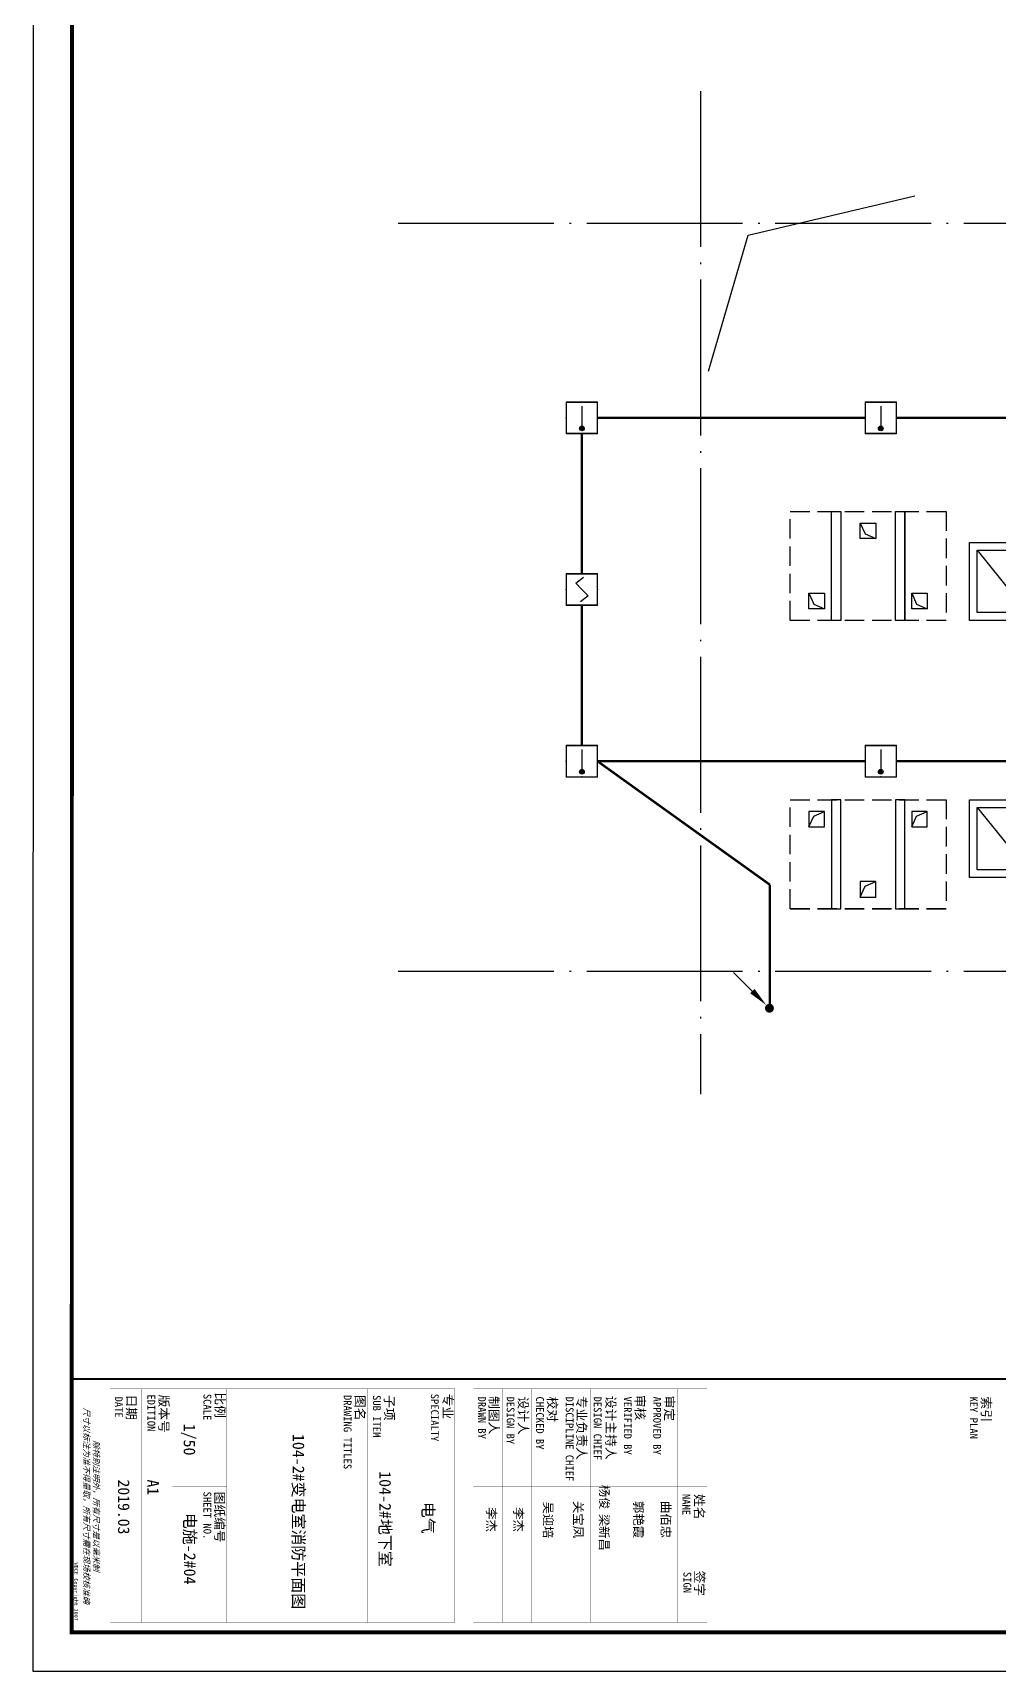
# Model space of a CAD drawing. Extents: x 115799 to 952918, y -190076 to 200966.
# Drawn here: x 354679 to 367072, y 7202 to 28227 of the extents above; entities that cross this region are included whole.
import ezdxf
from ezdxf.enums import TextEntityAlignment as Align

# ---------------------------------------------------------------- set-up
doc = ezdxf.new("R2010")
doc.units = 0
doc.header["$LTSCALE"] = 1000
doc.header["$MEASUREMENT"] = 0
doc.linetypes.add('DASH', pattern=[0.35, 0.25, -0.1])
doc.linetypes.add('DOTE', pattern=[2.42, 2, -0.2, 0.02, -0.2])
for name, color, linetype in [('$0$A-TECH_结构', 21, 'Continuous'), ('00-图签', 7, 'Continuous'), ('00-图签签名_10', 10, 'Continuous'), ('A_AXIS-轴线', 1, 'DOTE'), ('EQUIP-消防', 3, 'Continuous'), ('LWIRE', 4, 'Continuous'), ('SHEET_LINE', 6, 'Continuous'), ('SHEET_TEXT', 7, 'Continuous'), ('WIRE-消防', 1, 'TG_FS'), ('字', 7, 'Continuous'), ('看线', 241, 'Continuous'), ('集水坑&', 6, 'Continuous')]:
    doc.layers.add(name, color=color, linetype=linetype)
doc.styles.add('A0-建筑图签$0$hwxh', font='STXIHEI.TTF')
doc.styles.get("Standard").update_dxf_attribs({"font": 'gbenor.shx', "bigfont": 'gbcbig.shx'})
doc.styles.add('TG_LINETYPE', font='SIMPLEX', dxfattribs={"width": 0.8, "height": 3, "bigfont": 'HZTXT'})
doc.styles.add('华文细黑', font='STXIHEI.TTF', dxfattribs={"height": 10})
doc.linetypes.add('TG_FS', pattern='A,2,-0.6,["FS",TG_LINETYPE,S=0.1,R=0,X=-0.52,Y=-0.15],0', length=2.6)

# ---------------------------------------------------------------- blocks, each defined once
blk = doc.blocks.new('WDCE Copyright200X')
at = {"const_width": 0.016}
blk.add_lwpolyline([(-10.6, 1.26, 1), (-11.4, 1.26, 1)], format="xyb", close=True, dxfattribs=at)
at = {"style": '华文细黑'}
for s, p in [('WDCE ', (-11.46, 0.5)), ('     Copyright ', (-3.51, 0.5))]:
    blk.add_text(s, height=1, dxfattribs=at).set_placement(p, align=Align.BOTTOM_RIGHT)
blk.add_text('c', height=0.6, dxfattribs=at).set_placement((-11.04, 1.35), align=Align.MIDDLE_CENTER)
blk.add_attdef('200X', text='', height=1, dxfattribs=at).set_placement((-0.45, 0.5), align=Align.BOTTOM_RIGHT)
blk = doc.blocks.new('图签-A1')
at = {"layer": 'SHEET_LINE', "const_width": 0.5}
blk.add_lwpolyline([(-65, -0.17), (0, -0.17), (0, 512.33), (-65, 512.33)], close=True, dxfattribs=at)
at = {"layer": 'SHEET_LINE', "const_width": 0.05}
for points in [[(-62.5, 229.57), (-2.5, 229.57)], [(-62.5, 103.1), (-2.5, 103.1), (-2.5, 163.1), (-62.5, 163.1), (-62.5, 103.1)], [(-37.5, 163.1), (-37.5, 103.1)], [(-20, 163.1), (-20, 103.1)], [(-62.5, 155.6), (-2.5, 155.6)], [(-62.5, 148.1), (-2.5, 148.1)], [(-62.5, 140.6), (-2.5, 140.6)], [(-62.5, 133.1), (-2.5, 133.1)], [(-62.5, 125.6), (-2.5, 125.6)], [(-62.5, 118.1), (-2.5, 118.1)], [(-62.5, 110.6), (-2.5, 110.6)], [(-62.5, 98.33), (-2.5, 98.33), (-2.5, 9.83), (-62.5, 9.83), (-62.5, 98.33)], [(-62.5, 83.33), (-2.5, 83.33)], [(-62.5, 75.83), (-2.5, 75.83)], [(-62.5, 39.83), (-2.5, 39.83)], [(-37.5, 39.83), (-37.5, 25.83)], [(-62.5, 25.83), (-2.5, 25.83)], [(-62.5, 17.83), (-2.5, 17.83)]]:
    blk.add_lwpolyline(points, dxfattribs=at)
at = {"layer": 'SHEET_TEXT'}
blk.add_blockref('WDCE Copyright200X', (-2.5, -0.17), dxfattribs=at).add_auto_attribs({'200X': '2007'})
at = {"layer": '00-图签签名_10', "style": 'A0-建筑图签$0$hwxh'}
blk.add_text('吴迎培', height=2.3, dxfattribs=at).set_placement((-33.52, 123.47), align=Align.TOP_LEFT)
at = {"layer": '00-图签签名_10', "char_height": 2.3, "width": 800, "attachment_point": 5, "style": 'A0-建筑图签$0$hwxh'}
for s, insert in [('杨俊', (-34.67, 136.62)), ('梁新昌', (-25.65, 136.57))]:
    blk.add_mtext(s, dxfattribs=dict(at, insert=insert))
at = {"layer": '00-图签签名_10', "style": 'A0-建筑图签$0$hwxh'}
for tag, p in [('曲佰忠', (-28.76, 153.54)), ('郭艳霞', (-28.76, 146.04)), ('关宝凤', (-28.76, 131.04)), ('李杰', (-28.76, 116.04)), ('李杰', (-28.76, 108.54))]:
    blk.add_attdef(tag, text='', height=2.3, dxfattribs=at).set_placement(p, align=Align.TOP_CENTER)
at = {"layer": 'SHEET_TEXT', "style": '华文细黑'}
for s, height, p in [('索引', 2.4, (-60.5, 235.97)), ('KEY PLAN', 2, (-60.5, 232.57)), ('姓名', 2.4, (-35.5, 162.31)), ('签字', 2.4, (-15.81, 162.4)), ('NAME', 2, (-35.5, 158.79)), ('SIGN', 2, (-15.5, 159.04)), ('审定', 2.4, (-60.73, 154.64)), ('审核', 2.4, (-60.95, 147.13)), ('APPROVED BY', 2, (-60.5, 151.28)), ('VERIFIED BY', 2, (-60.5, 143.75)), ('设计主持人', 2.4, (-60.68, 139.6)), ('DESIGN CHIEF', 2, (-60.5, 136.02)), ('专业负责人', 2.4, (-60.67, 132.1)), ('DISCIPLINE CHIEF', 2, (-60.5, 128.82)), ('校对', 2.4, (-60.5, 124.6)), ('CHECKED BY', 2, (-60.5, 121.21)), ('设计人', 2.4, (-60.5, 117.1)), ('DESIGN BY', 2, (-60.5, 113.67)), ('制图人', 2.4, (-60.61, 109.6)), ('DRAWN BY', 2, (-60.5, 106.33)), ('专业', 2.4, (-61.23, 97.76)), ('SPECIALTY', 2, (-61.23, 94.21)), ('子项', 2.4, (-60.88, 82.75)), ('SUB ITEM', 2, (-60.88, 79.33)), ('DRAWING TITLES', 2, (-60.91, 71.83)), ('图名', 2.4, (-60.91, 75.24)), ('比例', 2.4, (-61.56, 39.26)), ('图纸编号', 2.4, (-36.1, 39.16)), ('SCALE', 2, (-61.19, 35.83)), ('SHEET NO.', 2, (-36.1, 35.83)), ('版本号', 2.4, (-61, 24.86)), ('EDITION', 2, (-61.06, 21.44)), ('日期', 2.4, (-61, 16.52)), ('DATE', 2, (-60.5, 13.1))]:
    blk.add_text(s, height=height, dxfattribs=at).set_placement(p, align=Align.TOP_LEFT)
at = {"layer": 'SHEET_TEXT', "style": '华文细黑', "oblique": 20}
for s, p in [('尺寸以标注为准不得量取，所有尺寸需在现场校核准确', (-32.5, 3.83)), ('除特别注明外，所有尺寸是以毫米制', (-32.5, 6.33))]:
    blk.add_text(s, height=1.5, dxfattribs=at).set_placement(p, align=Align.MIDDLE_CENTER)
at = {"layer": '字', "style": '华文细黑'}
for s, p in [('A1', (-39.21, 19.43)), ('2019.03', (-39.21, 11.9))]:
    blk.add_text(s, height=2.962, dxfattribs=at).set_placement(p)
blk = doc.blocks.new('444')
at = {"layer": '集水坑&', "linetype": 'Continuous'}
h = blk.add_hatch(dxfattribs=at)
h.set_pattern_fill('ANSI31', color=256, scale=100, angle=45)
h.set_pattern_definition([(90.000034, (417555.16, -146417.46), (-158.75, -9.5e-05), [])])
h.paths.add_polyline_path([(341941, 130962), (342941, 130962), (342941, 129962), (341941, 129962)])
h = blk.add_hatch(dxfattribs=at)
h.set_pattern_fill('ANSI31', color=256, scale=100, angle=45)
h.set_pattern_definition([(90.000034, (413605.16, -155367.42), (-158.75, -9.5e-05), [])])
h.paths.add_polyline_path([(337991, 122012), (338991, 122012), (338991, 121012), (337991, 121012)])
at = {"layer": '$0$A-TECH_结构', "color": 8}
for p, q in [((333661, 125512), (333661, 126912)), ((341661, 121159), (339896, 121111)), ((341661, 121159), (341991, 121311))]:
    blk.add_line(p, q, dxfattribs=at)
for points in [[(331141, 128712), (331651, 130456), (333791, 130962)], [(342041, 130162), (342697, 130306), (342841, 130962)], [(335091, 130042), (335791, 129145), (338091, 128792)], [(339941, 129162), (340322, 128871), (342141, 128762)], [(333090, 126762), (333154, 126623), (333291, 126562)], [(334591, 126412), (335049, 125845), (340991, 125612)], [(332431, 125862), (332494, 125723), (332631, 125662)], [(333751, 125862), (333814, 125723), (333951, 125662)], [(332431, 122862), (332494, 123001), (332631, 123062)], [(333751, 122862), (333814, 123001), (333951, 123062)], [(334591, 123112), (335049, 122545), (340991, 122312)], [(333090, 121962), (333154, 122101), (333291, 122162)], [(338091, 121812), (338747, 121668), (338891, 121012)], [(339896, 121311), (341991, 121311), (341991, 121111), (339896, 121111)]]:
    blk.add_lwpolyline(points, dxfattribs=at)
for points in [[(342841, 130962), (342841, 130162), (342041, 130162), (342041, 130962)], [(334991, 130142), (338191, 130142), (338191, 128692), (334991, 128692)], [(335091, 130042), (338091, 130042), (338091, 128792), (335091, 128792)], [(339841, 129262), (342241, 129262), (342241, 128662), (339841, 128662)], [(339941, 129162), (342141, 129162), (342141, 128762), (339941, 128762)], [(332721, 126912), (332841, 126912), (332841, 125512), (332721, 125512)], [(333541, 126912), (333661, 126912), (333661, 125512), (333541, 125512)], [(333090, 126762), (333291, 126762), (333291, 126562), (333090, 126562)], [(334491, 126512), (341091, 126512), (341091, 125512), (334491, 125512)], [(334591, 126412), (340991, 126412), (340991, 125612), (334591, 125612)], [(332431, 125862), (332631, 125862), (332631, 125662), (332431, 125662)], [(333751, 125862), (333951, 125862), (333951, 125662), (333751, 125662)], [(332721, 121812), (332841, 121812), (332841, 123212), (332721, 123212)], [(333541, 121812), (333661, 121812), (333661, 123212), (333541, 123212)], [(334491, 123212), (341091, 123212), (341091, 122212), (334491, 122212)], [(332431, 122862), (332631, 122862), (332631, 123062), (332431, 123062)], [(333751, 122862), (333951, 122862), (333951, 123062), (333751, 123062)], [(334591, 123112), (340991, 123112), (340991, 122312), (334591, 122312)], [(333090, 121962), (333291, 121962), (333291, 122162), (333090, 122162)], [(338891, 121812), (338891, 121012), (338091, 121012), (338091, 121812)]]:
    blk.add_lwpolyline(points, close=True, dxfattribs=at)
at = {"layer": '$0$A-TECH_结构', "color": 8, "linetype": 'DASH'}
blk.add_lwpolyline([(343041, 130962), (343041, 120611)], dxfattribs=at)
at = {"layer": 'A_AXIS-轴线', "color": 8}
for p, q in [((331041, 132305), (331041, 119432)), ((339441, 132305), (339441, 119432)), ((327159, 130612), (345413, 130612)), ((327159, 121012), (345413, 121012))]:
    blk.add_line(p, q, dxfattribs=at)
at = {"layer": '看线', "color": 8, "linetype": 'DASH'}
for p, q in [((332191, 126912), (334191, 126912)), ((332191, 125512), (332191, 126912)), ((332191, 126912), (334191, 126912)), ((334191, 126912), (334191, 125512)), ((334191, 125512), (332191, 125512)), ((334191, 125512), (332191, 125512)), ((332191, 121812), (334191, 121812))]:
    blk.add_line(p, q, dxfattribs=at)
at = {"layer": '看线', "color": 8}
blk.add_line((339896, 121111), (339896, 121311), dxfattribs=at)
at = {"layer": '看线', "color": 8, "linetype": 'DASH'}
blk.add_lwpolyline([(334191, 121812), (332191, 121812), (332191, 123212), (334191, 123212)], close=True, dxfattribs=at)
at = {"layer": '看线', "color": 8, "const_width": 50}
blk.add_lwpolyline([(338691, 121012), (338691, 121212), (338291, 121212), (338291, 121012)], dxfattribs=at)
at = {"layer": '集水坑&', "linetype": 'Continuous'}
for points in [[(341941, 130962), (342941, 130962), (342941, 129962), (341941, 129962)], [(337991, 122012), (338991, 122012), (338991, 121012), (337991, 121012)]]:
    blk.add_lwpolyline(points, close=True, dxfattribs=at)
blk = doc.blocks.new('$Equip$00002648')
for p, q in [((-0.5, 0.5), (-0.5, -0.5)), ((0.5, 0.5), (-0.5, 0.5)), ((0, 0.375), (0, -0.412)), ((0.5, -0.5), (0.5, 0.5)), ((-0.5, -0.5), (0.5, -0.5))]:
    blk.add_line(p, q)
at = {"const_width": 0.04}
blk.add_lwpolyline([(-0.5, 0.5), (0.5, 0.5), (0.5, -0.5), (-0.5, -0.5), (-0.5, 0.5), (0.5, 0.5)], dxfattribs=at)
blk.add_circle((0, -0.338), 0.075)
for p in [(-0.5, 0), (0, 0.5), (0.5, 0), (0, -0.5)]:
    blk.add_point(p)
for points in [[(-0.065, -0.3), (0.065, -0.3), (-0.075, -0.338), (0.075, -0.338)], [(-0.065, -0.375), (0.065, -0.375), (-0.075, -0.338), (0.075, -0.338)], [(-0.038, -0.273), (0.037, -0.273), (-0.065, -0.3), (0.065, -0.3)], [(-0.038, -0.402), (0.037, -0.402), (-0.065, -0.375), (0.065, -0.375)], [(0, -0.263), (0, -0.263), (-0.038, -0.273), (0.037, -0.273)], [(0, -0.412), (0, -0.412), (-0.038, -0.402), (0.037, -0.402)]]:
    blk.add_solid(points)
at = {"color": 7, "flags": 1}
for tag, height, p in [('A', 0.00002, (0, 0)), ('B', 0.4, (0.762, -0.208))]:
    blk.add_attdef(tag, text='', height=height, dxfattribs=at).set_placement(p, align=Align.MIDDLE_CENTER)
blk = doc.blocks.new('$Equip$00002649')
for p, q in [((-0.5, 0.5), (-0.5, -0.5)), ((0.5, 0.5), (-0.5, 0.5)), ((-0.2, 0.2), (0.05, 0.4)), ((0, 0), (-0.2, 0.2)), ((0, 0), (0.2, -0.2)), ((0.5, -0.5), (0.5, 0.5)), ((-0.5, -0.5), (0.5, -0.5)), ((0.2, -0.2), (-0.05, -0.4))]:
    blk.add_line(p, q)
at = {"const_width": 0.04}
blk.add_lwpolyline([(-0.5, 0.5), (0.5, 0.5), (0.5, -0.5), (-0.5, -0.5), (-0.5, 0.5), (0.5, 0.5)], dxfattribs=at)
for p in [(-0.5, 0), (0, 0.5), (0.5, 0), (0, -0.5)]:
    blk.add_point(p)
at = {"color": 7, "flags": 1}
for tag, height, p in [('A', 0.00002, (0, 0)), ('B', 0.4, (0.762, -0.208))]:
    blk.add_attdef(tag, text='', height=height, dxfattribs=at).set_placement(p, align=Align.MIDDLE_CENTER)
blk = doc.blocks.new('$TelecSys$00000078')
for p, q in [((1.15, 1.15), (0.55, 0.55)), ((0.104, 0.104), (0.104, 0.104)), ((-0.104, -0.104), (-0.104, -0.104))]:
    blk.add_line(p, q)
at = {"const_width": 0.142}
blk.add_lwpolyline([(-0.071, 0, 1), (0.071, 0, 1)], format="xyb", close=True, dxfattribs=at)
blk.add_solid([(0.62, 0.48), (0.48, 0.62), (0.1, 0.1)])
at = {"width": 0.8, "flags": 9}
blk.add_attdef('A', (0, 0), '', height=0.00002, dxfattribs=at)

msp = doc.modelspace()

# ---------------------------------------------------------------- linework, layer by layer
at = {"layer": '00-图签'}
msp.add_lwpolyline([(354679, 7202), (384379, 7202), (384387.3, 49252), (354687.3, 49252)], close=True, dxfattribs=at)
at = {"layer": '00-图签', "const_width": 50}
msp.add_lwpolyline([(355179, 7702), (383879, 7702), (383887.3, 48002), (355187.3, 48002)], close=True, dxfattribs=at)
at = {"layer": 'WIRE-消防', "linetype": 'TG_FS', "const_width": 30}
for points in [[(361927.8, 23286), (365364, 23286)], [(365764, 23286), (367276.5, 23286)], [(361727.8, 21282.7), (361727.8, 23086)], [(361727.8, 19079.4), (361727.8, 20882.7)], [(365364, 18879.4), (361927.8, 18879.4)], [(361927.8, 18879.4), (364139.1, 17295.5)], [(365764, 18879.4), (367276.5, 18879.4)], [(364139.1, 15738.1), (364139.1, 17295.5)]]:
    msp.add_lwpolyline(points, dxfattribs=at)

# ---------------------------------------------------------------- block references
msp.add_blockref('444', (32210.5, -104826.2))
at = {"xscale": 50, "yscale": 50, "zscale": 50, "rotation": 270}
msp.add_blockref('图签-A1', (355179, 7702), dxfattribs=at)
at = {"layer": 'EQUIP-消防', "xscale": 400, "yscale": 400, "zscale": 400}
for name, p in [('$Equip$00002648', (361727.8, 23286)), ('$Equip$00002648', (365564, 23286)), ('$Equip$00002649', (361727.8, 21082.7)), ('$Equip$00002648', (361727.8, 18879.4)), ('$Equip$00002648', (365564, 18879.4))]:
    msp.add_blockref(name, p, dxfattribs=at)
at = {"layer": 'LWIRE', "xscale": -400, "yscale": 400, "zscale": 400}
msp.add_blockref('$TelecSys$00000078', (364135, 15709.8), dxfattribs=at)

# ---------------------------------------------------------------- texts
at = {"color": 2, "style": '华文细黑'}
for s, p in [('1/50', (356616.8, 10378.6)), ('104-2#变电室消防平面图', (358015.9, 10247.5)), ('104-2#地下室', (359127.8, 9768.9)), ('电气', (359680.5, 9375.3)), ('电施-2#04', (356620.4, 9234.4))]:
    msp.add_text(s, height=150, rotation=270, dxfattribs=at).set_placement(p)
at = {"layer": 'SHEET_TEXT', "style": '华文细黑'}
for tag, p in [('李杰', (360623.4, 9148.5)), ('李杰', (360973.4, 9148.5)), ('关宝凤', (361739.3, 9148.5)), ('郭艳霞', (362513.8, 9148.5)), ('曲佰忠', (362863.7, 9148.5))]:
    msp.add_attdef(tag, text='', height=116.7, rotation=270, dxfattribs=at).set_placement(p, align=Align.TOP_CENTER)

doc.saveas('drawing.dxf')
